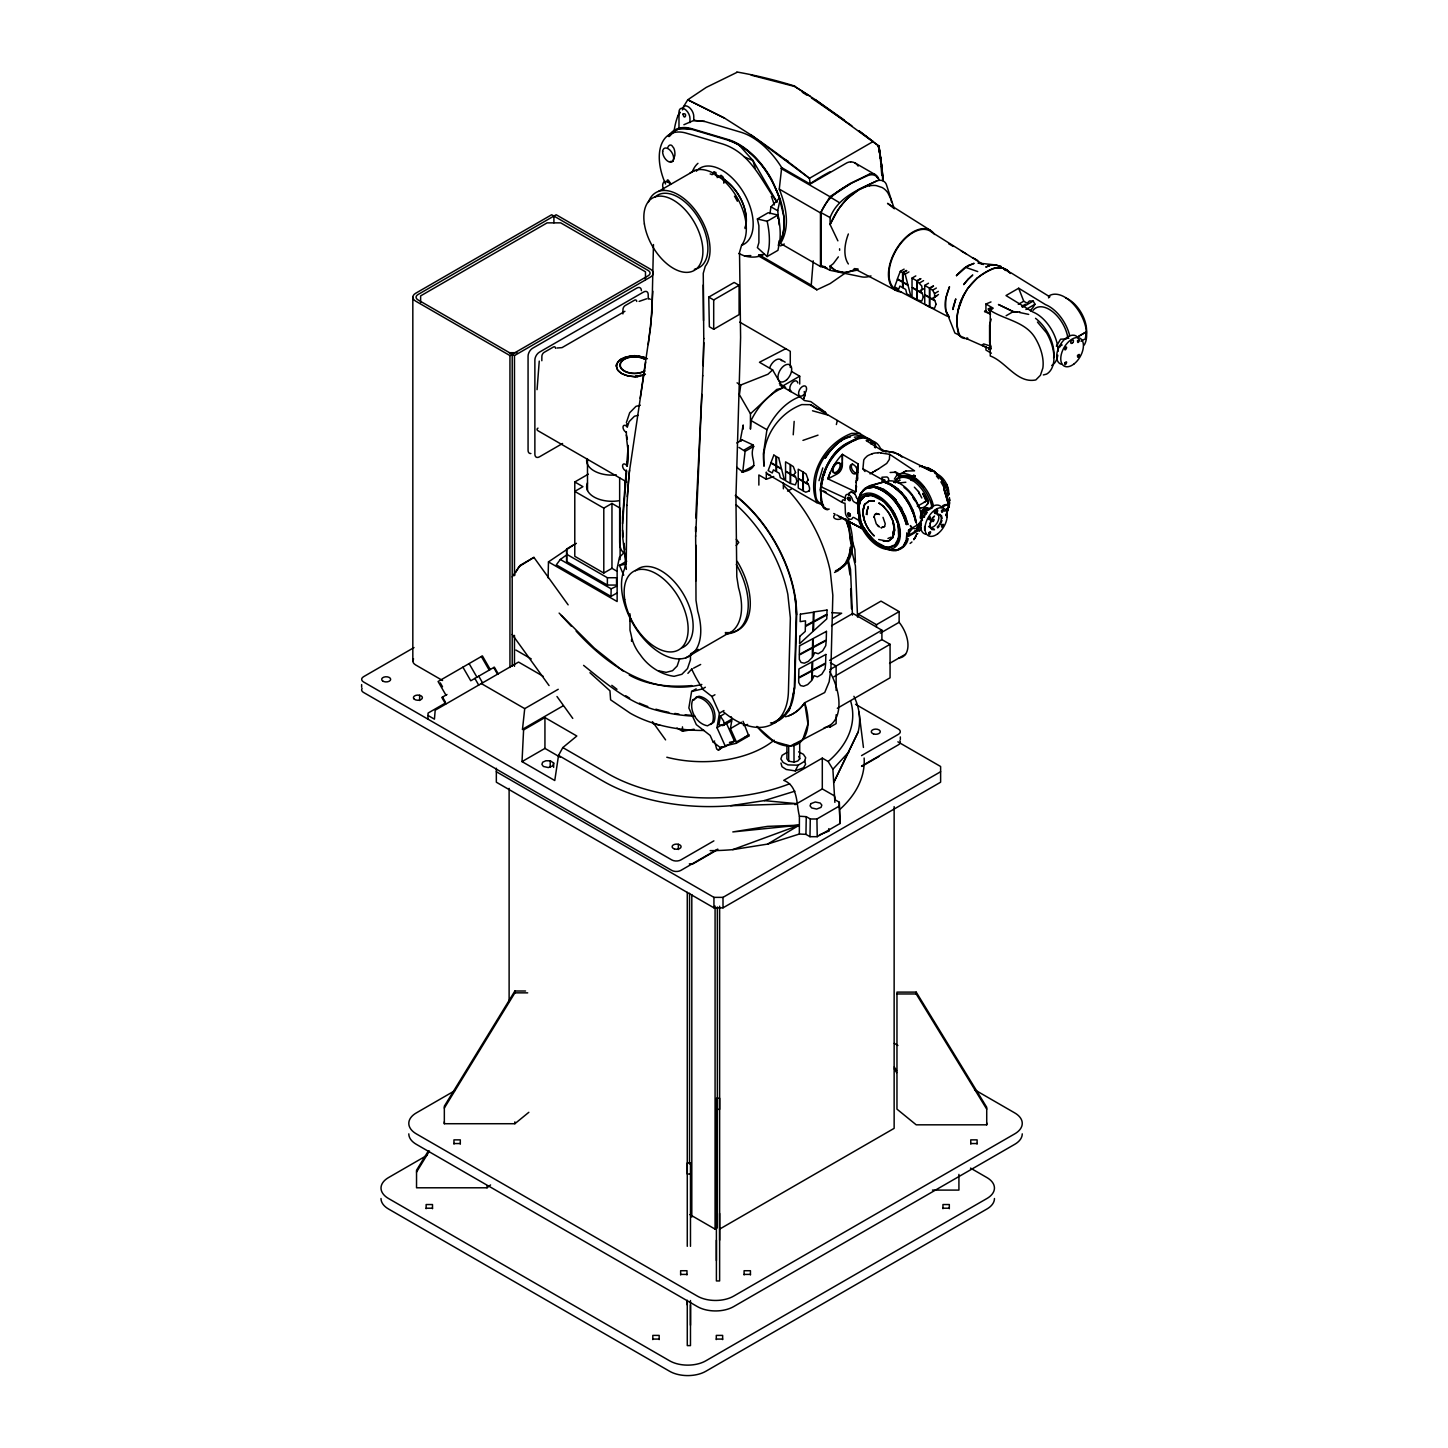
<?xml version="1.0" encoding="UTF-8"?>
<svg xmlns="http://www.w3.org/2000/svg" width="1448" height="1448" viewBox="0 0 1448 1448"><rect width="100%" height="100%" fill="white"/><g stroke="black" fill="none" stroke-linecap="round" stroke-linejoin="round"><path stroke-width="1.5" d="M427.902 719.294L428.065 713.068L445.586 702.95M528.846 1112.299L514.873 1123.72L444.337 1123.72L444.337 1121.874M522.022 761.612L544.937 748.399L544.937 717.593L576.829 736.018L562.801 747.584L558.53 755.404L554.765 780.526L522.022 761.612L523.597 729.919L544.937 717.593M626.369 431.685C626.097 443.341 630.242 454.382 627.111 466.129L626.568 465.351A3.891 2.244 60 0 0 622.604 465.387A3.891 2.244 60 0 0 625.753 470.853L626.568 471.016M687.275 1304.901L687.275 1300.431L687.275 1345.608L690.479 1345.608L690.479 1300.539M690.479 1325.246L690.479 1304.901M690.479 1246.312L690.479 1162.925L687.275 1162.925L687.275 1174.02L690.479 1174.02M716.398 1260.575L716.398 1240.23M716.398 1187.288L716.398 1109.349L719.62 1109.349L719.62 1098.254L716.398 1098.254L716.398 1280.937L719.62 1280.937L719.62 906.213M719.62 1240.23L719.62 1213.424M795.024 804.672L822.301 788.925L822.301 758.119L828.184 761.521L832.89 769.25L834.881 802.391M986.721 1124.825L986.721 1107.286L916.204 992.115L896.964 992.115L896.964 1109.132L916.204 1124.825L986.721 1124.825L986.721 1122.978M990.378 314.126L984.586 311.537L985.925 310.614L985.943 304.008L990.993 301.926M842.338 460.355L842.392 454.31L858.212 463.957L858.049 467.505M842.338 461.749L842.302 465.659A7.041 4.362 -59.2 0 1 837.27 473.912L827.912 478.872L855.696 491.868L856.546 486.311M842.302 465.659L842.392 454.31A35.91 20.833 -59.7 0 0 827.93 478.872A35.874 20.779 -59.8 0 1 830.446 472.084M553.625 767.386L553.679 763.024L550.294 760.797L545.842 760.779L542.674 762.191L541.896 764.399L543.38 766.463L548.285 767.567L552.883 765.847L553.679 763.024M541.824 360.733L541.878 356.244A3.204 1.846 -60 0 1 544.158 352.353L553.299 347.086A3.204 1.846 -60 0 1 555.561 348.353M622.911 313.908L622.984 309.419A3.204 1.846 -60 0 1 625.246 305.528L634.441 300.243A3.204 1.846 -60 0 1 636.704 301.456M864.981 471.523L862.936 468.826L863.732 460.12A17.448 11.982 16.1 0 1 865.325 457.839A15.964 11.077 21.3 0 1 866.7 456.627L866.881 456.301A21.177 12.236 2.7 0 1 867.587 455.812A20.978 12.254 3.4 0 1 872.167 453.858M626.894 505.316L626.26 560.068L624.522 569.064A56.056 32.363 60 0 0 661.139 653.519A56.056 32.363 60 0 0 697.737 611.327L695.999 600.323L695.764 545.082M822.301 788.925L834.537 795.947L835.297 799.911L839.297 802.228L840.039 823.514L817.233 836.691L809.975 836.691L810.283 818.989L806.264 816.672L799.423 816.22C796.183 803.731 798.301 785.974 783.748 780.363L822.301 758.119M695.655 536.194L702.714 375.521M809.975 836.691L805.939 834.356L806.264 816.672M799.423 816.22L799.332 834.03L767.639 844.094L732.76 849.632A154.827 89.396 0 0 1 710.154 850.646M548.104 577.861L548.466 561.896L575.508 543.652M610.984 596.395L611.165 588.829L560.322 559.471L556.322 564.829L610.984 596.395L616.758 593.155M751.059 420.553L750.444 429.151L750.444 413.766L739.421 394.689L740.779 385.005L767.947 374.236L772.617 369.892L782.952 387.793C768.635 393.802 757.756 406.779 751.059 420.553L766.933 429.712L763.349 453.984L764.037 466.238C760.707 440.083 777.196 413.82 801.776 404.589L810.572 404.68L867.153 437.93M793.088 694.823L794.337 687.818L796.201 616.794A103.55 59.784 60 0 0 735.403 495.849M795.242 597.137L796.672 614.748L794.753 688.09L789.232 710.479L775.024 722.878L770.499 722.932M1068.841 338.199L1067.339 337.945M550.113 767.368L550.294 760.797M627.111 466.129L627.093 461.93L626.966 462.871M861.252 522.728C858.175 514.402 856.202 503.397 863.388 496.574L873.108 494.963A29.014 16.742 60 0 1 897.543 521.968L899.19 529.389A29.014 16.742 60 0 1 894.393 545.498L889.977 547.362A29.014 16.742 60 0 1 873.108 540.43L867.786 534.547A29.014 16.742 60 0 1 858.574 512.683C857.795 505.551 860.112 496.972 867.786 494.709L874.447 496.121M913.543 477.894L915.226 475.976L913.543 477.894C910.702 472.844 897.271 480.428 899.262 475.505L898.104 474.781L906.339 470.998L914.539 470.835L889.687 454.328L880.764 452.989M626.894 505.442L628.921 474.89L645.681 362.072M652.831 291.247L650.767 326.144L640.161 398.291M627.219 496.7L629.554 470.075M695.728 517.95L701.773 394.453M857.976 469.279L857.542 477.75A54.988 1.774 -85.8 0 0 857.325 480.302M912.186 477.116L913.869 475.197L912.186 477.116L896.927 475.089M921.362 523.633C920.566 530.022 900.819 541.317 912.874 528.104A9.629 5.557 -60 0 0 917.797 527.868L919.353 525.932L917.036 527.271M948.693 507.434L944.476 511.18M948.259 493.949L947.734 492.248M702.696 375.991L703.837 342.633M703.239 365.656L703.764 338.416M537.063 389.657L539.253 361.113M856.275 482.419L856.021 486.275A66.753 3.493 -85.5 0 0 855.714 491.868M889.687 454.328L889.38 459.378L886.719 463.432L878.447 468.953M856.293 482.112L856.42 480.338M856.257 482.51L856.365 480.863M913.181 497.062A27.114 15.657 60 0 1 917.923 505.895C920.041 511.198 929.525 505.189 928.222 500.574M793.233 434.78L794.174 421.386M856.401 480.464L857.035 473.55M626.296 470.021L622.568 517.099L622.568 535.995L626.351 569.372M626.948 461.84L628.233 445.459M622.568 523.651L626.658 470.998M858.067 505.28L858.067 513.606L858.067 505.28L862.61 496.664M898.955 537.208L898.955 528.882L899.498 535.959L897.851 541.462L899.498 529.208L897.851 521.787L898.955 537.208L894.411 545.842M626.242 432.246L625.391 431.757A3.891 2.244 60 0 1 623.129 426.382A3.891 2.244 60 0 1 626.966 426.671L627.201 423.703L626.513 424.807M844.908 273.31L830.138 283.591L816.853 289.817L811.242 285.147L813.215 260.803M857.542 477.75L857.325 480.121M856.546 478.727L857.379 470.437M917.797 527.886L920.222 525.552M576.358 543.344L566.657 548.937L566.657 554.24L607.382 577.734L616.54 577.734L616.54 585.064L607.382 585.064L566.657 561.553L566.657 556.267M878.664 539.507L888.185 541.335C902.267 531.832 890.104 509.805 878.755 502.945L884.276 506.8M928.367 502.311L928.277 500.755M1060.008 346.887L1061.619 344.298L1061.927 345.402M523.597 729.919L522.493 729.285L524.719 708.633L558.24 689.284M736.724 467.197L742.734 472.102L745.087 451.36L738.969 447.414M742.734 472.102C763.132 466.962 747.892 459.722 753.684 446.4L752.996 444.916L742.209 439.921L740.942 441.061M740.236 440.644L743.186 424.97L743.186 429.097M857.288 471.324L857.469 469.749M849.505 553.679L850.266 547.254M857.524 469.297L857.65 468.265M857.958 465.912L858.212 463.957L857.632 468.482M826.88 267.862L820.473 266.541L780.508 243.463C790.59 226.92 786.065 206.032 779.277 189.091L781.685 167.606L810.192 184.059L846.827 162.864A18.896 11.837 -70.5 0 1 850.628 161.868M1002.378 268.133L994.396 268.061C968.585 277.328 952.169 306.071 958.232 332.859A19.874 11.475 -60 0 0 966.142 338.47L986.323 347.393M648.251 344.552L651.908 313.13L653.464 244.549M769.92 213.707L770.97 206.829L779.386 198.141L783.965 216.91A64.346 37.141 60 0 1 784.074 226.648L783.965 227.897A64.346 37.141 60 0 1 782.318 236.513L779.042 245.237M920.204 517.968C920.385 513.587 924.132 506.456 929.453 508.954L927.933 508.411M862.773 511.995L864.637 504.447L869.126 500.99L874.212 500.99L869.126 500.99L864.637 504.447C860.112 515.633 866.103 528.23 874.321 535.977C867.479 529.823 863.569 521.117 862.773 511.995L864.438 520.393M696.162 688.832L691.619 691.456L688.85 707.963L696.343 724.652L710.135 735.421L713.068 741.937L720.362 747.639L725.412 746.48L734.498 741.231L726.063 722.462M725.412 746.48L716.977 727.692L719.421 713.176L711.927 696.488L702.316 688.995L691.619 691.456M724.091 714.009L720.344 716.163L718.896 724.851L722.824 725.593L731.729 720.814L730.426 728.615L736.417 741.973L736.199 743.313L726.769 745.485M724.235 725.14L723.602 721.032L720.344 716.163M736.199 743.313L748.833 736.018L743.059 721.321M866.212 514.438L868.275 506.529L866.61 512.103L867.189 514.601M778.282 245.708L779.241 240.567M682.424 109.921L684.09 106.247A8.018 4.634 60 0 1 690.28 108.401A8.018 4.634 60 0 1 693.773 116.473L693.773 120.456L683.89 124.727M858.465 509.388L860.003 501.316L864.402 496.266L870.99 494.981L882.791 500.936M860.528 498.89L858.212 509.135L860.003 519.253L858.574 512.683M645.446 374.326L634.532 376.643L627.563 375.847L621.663 373.566L617.717 370.163C614.911 365.964 617.427 360.787 621.663 358.706L617.717 362.109L616.341 366.145L617.717 370.163C622.694 376.009 630.64 376.281 637.699 377.059M804.219 391.521L804.943 395.051L803.785 398.96M908.928 530.601L909.76 529.262M780.255 198.919L777.721 210.738L779.241 225.092M914.557 479.234L911.136 480.157L912.439 478.998M912.041 480.682L914.557 478.836A27.132 15.657 60 0 1 923.679 487.071M777.648 218.177L777.956 216.729M877.434 525.515L879.461 526.909L876.257 523.85L874.139 516.755M723.819 183.208L723.511 178.52A1.901 1.086 60 0 0 722.353 176.312L721.014 175.389L720.724 176.728A3.53 2.027 60 0 1 718.48 177.072A3.53 2.027 60 0 1 716.235 174.14L714.606 171.841A1.901 1.086 60 0 0 713.448 172.71M767.132 256.567L768.87 248.423A74.97 43.277 60 0 0 767.132 221.273L777.956 215.046A74.97 43.277 60 0 1 779.911 240.205L777.956 250.323L767.132 256.567L757.394 247.626L758.897 242.612L758.897 225.725L757.394 218.974L768.2 212.729L777.956 215.046M858.682 520.284L854.175 517.66A2.57 1.484 60 0 0 852.456 518.076A5.122 2.968 60 0 1 848.528 518.547A5.122 2.968 60 0 1 845.415 512.827L844.999 503.216C841.161 503.94 841.179 497.587 845.053 500.628L845.433 496.501A5.122 2.968 60 0 1 848.619 494.601A5.122 2.968 60 0 1 852.456 499.578A2.57 1.484 60 0 0 854.175 501.967L857.198 503.705A30.824 17.792 60 0 1 889.344 505.66A30.824 17.792 60 0 1 893.199 548.321A30.824 17.792 60 0 1 858.682 520.284L859.116 518.33M819.007 480.664L822.79 467.903M897.851 541.462L895.769 543.941M836.365 424.554L837.288 420.572M864.637 504.447L863.189 509.533M862.972 490.637L858.302 499.578L860.456 493.678L865.379 488.537L873.814 487.125C890.991 491.741 902.05 508.194 906.412 524.665C901.633 508.339 891.154 491.831 873.814 487.125L865.379 488.537L860.456 493.678L857.198 503.705M874.013 517.352L874.683 514.674L876.547 513.805L874.683 514.674M884.601 526.511L881.217 527.742L884.601 526.511L885.253 523.85L883.009 517.352M883.189 541.1L888.185 541.335L892.674 537.878L894.538 530.33L893.072 521.823M928.005 500.61L928.005 500.61A27.548 17.847 67.3 0 0 928.005 500.031A27.114 15.657 60 0 0 912.149 480.211M514.746 574.603L514.474 575.652L514.474 355.575L650.478 277.057A9.611 5.557 0 0 0 650.478 269.201L556.177 214.757L417.911 294.596A6.407 3.71 0 0 0 417.911 299.827L514.474 355.575M860.528 500.248L858.212 509.135L860.528 519.923L858.881 505.768M991.21 319.067L989.581 325.167L989.581 342.742L990.903 346.163L983.572 343.918L982.015 345.312L987.355 347.755M1056.37 346.253L1060.57 339.212L1066.524 338.868M822.916 479.433L820.437 487.777L820.962 498.8A19.874 11.475 -60 0 0 821.975 503.488M824.165 475.252C827.098 459.523 839.55 443.016 855.84 440.174M930.177 523.615L931.752 519.542M941.996 520.447L940.404 524.538M957.816 311.139L963.952 294.342M960.857 301.148C956.585 312.098 955.047 325.203 960.115 336.099L964.133 337.692M848.401 494.782L848.637 494.039A5.303 3.91 56.3 0 1 849.469 492.881A5.267 3.855 60.1 0 1 853.922 493.135M858.574 505.931L860.003 501.316M915.082 530.692L914.484 531.688M892.674 537.878L894.321 532.683M745.014 228.549C749.829 209.308 738.227 188.457 722.1 178.104A34.3 19.801 60 0 1 745.376 227.445M788.798 715.764A76.183 47.404 73 0 0 804.726 702.823A48.291 27.874 60 0 1 797.124 744.272A48.291 27.874 60 0 1 756.942 726.407L773.884 741.394L790.373 746.01L802.753 739.656L807.966 723.946L804.672 702.751L824.708 692.524L829.161 681.773L830.917 668.65L832.835 595.309L830.265 571.236A105.867 61.124 60 0 0 783.549 485.388M626.369 422.617L629.681 412.752L635.98 406.363L640.324 405.223M627.292 427.124L629.138 421.603L634.441 416.246L638.079 415.305M629.989 621.101L630.821 618.604M679.583 658.804L677.157 666.026L672.542 670.696L666.189 672.361L658.713 670.84M693.918 700.126L696.307 697.013L699.113 696.271C709.954 698.135 717.81 711.764 713.991 722.063L710.57 724.489M803.731 398.58L804.943 395.051M920.856 514.927L924.548 509.298A7.692 5.539 -76.9 0 1 926.249 508.519L927.39 508.375M900.312 271.319L897.434 278.812L902.575 281.781L902.557 272.604L900.312 271.319L904.095 269.129M512.212 576.956L520.303 565.245L533.914 557.389L568.141 604.848M858.085 732.163L833.686 782.608L858.085 732.163A150.176 86.699 0 0 0 853.922 696.307M838.374 256.857L833.396 263.536A74.065 44.942 57.3 0 1 831.948 264.731L830.102 266.07L830.102 270.324L861.651 276.858A34.806 20.091 -60 0 0 870.972 275.898M766.933 429.712C773.793 415.739 784.852 402.327 799.712 396.698L804.382 400.535L810.826 401.621L825.921 412.734L818.41 408.39M844.872 564.249A55.657 32.146 60 0 1 837.668 570.005L844.854 564.249L848.981 555.779M916.294 536.031L913.905 539.579L916.693 533.986M780.961 763.006L781.992 766.698L786.192 769.467L795.242 770.897L798.138 765.214L804.491 761.395L805.703 757.756L803.405 754.299L798.626 751.856M515.705 572.304L518.999 566.639L533.914 557.389M908.168 538.602C906.683 547.054 897.724 552.991 889.416 549.426M961.038 300.514L967.608 288.568L977.346 277.907M913.905 539.579L914.665 538.24M930.376 508.99L932.693 507.397M820.473 266.541L820.473 212.892L829.957 196.711L849.94 183.606L869.434 174.122M896.493 543.615L897.923 541.172M830.102 270.324L821.034 265.889L821.034 212.639C828.69 192.403 849.849 183.824 868.13 175.443A18.933 10.932 -60 0 1 876.818 176.909M837.885 240.839L830.102 224.567L830.102 217.562C837.704 197.652 858.664 189.272 876.674 180.964A18.335 10.588 -60 0 1 886.212 184.077L894.267 208.802M941.11 507.542C943.951 503.415 946.811 504.881 949.345 504.646M525.552 991.011L514.873 991.011L444.337 1106.181L444.337 1123.72M444.337 1108.028L514.873 992.857L514.873 991.011M428.282 1151.051L416.535 1170.237L416.535 1187.794L487.053 1187.794L490.564 1184.935M416.535 1172.084L429.459 1150.979M674.189 130.392A110.79 63.965 60 0 1 677.899 115.84L680.089 112.274M682.279 108.709L687.764 99.785L706.244 87.405L736.887 72.4M677.899 115.84L679.872 112.618M924.584 515.144L924.457 517.153M887.443 481.913L888.547 480.139A1.919 1.104 60 0 0 886.773 476.971L881.977 477.206L881.868 479.415L884.837 479.94M1058.072 351.412A30.824 17.81 60 0 0 1032.858 311.99L1005.998 295.555L1018.686 288.224L1023.736 301.22L1027.175 303.193L1029.456 300.931L1033.202 301.075L1034.976 304.261L1032.714 307.863A28.851 16.652 60 0 0 1030.451 310.904M785.739 713.538L790.246 706.371M988.278 309.003L990.233 308.84L990.233 311.447L988.278 309.003L990.541 307.7L991.192 309.383L988.93 310.687M918.991 527.144L921.381 523.796M825.378 458.129C832.202 447.161 841.74 437.26 854.899 434.726L862.918 436.282M947.101 505.171L948.639 504.013A191.1 110.338 0 0 0 949.707 500.447L949.435 497.605M917.055 524.375L917.326 525.787L921.833 519.76A30.462 17.575 60 0 0 888.746 481.007M916.856 528.991L919.444 525.715M841.958 204.657L841.107 205.725A47.983 27.711 -60 0 0 837.704 210.412L830.102 224.567A47.603 27.494 -60.1 0 1 858.483 190.032M894.14 482.474L895.317 481.116A27.114 15.657 60 0 1 911.226 479.686M894.393 479.089L896.71 475.433A1.919 1.104 60 0 0 894.936 472.247L890.14 472.482M927.878 500.845C925.779 502.347 926.141 500.736 922.72 493.388L927.462 501.08M736.199 545.534L738.77 542.457A85.541 49.395 60 0 0 736.308 539.271M668.994 136.619L675.601 130.356A50.843 29.358 60 0 1 680.144 128.691L691.963 129.415L728.38 140.257C753.811 149.234 770.843 173.488 779.386 198.141A63.151 36.453 60 0 0 728.38 140.257M864.402 496.266L861.252 499.578M894.973 481.532L894.086 482.528M859.786 500.918L862.393 497.913M861.705 492.157L869.578 485.804M965.545 267.319L956.513 275.572L965.545 267.319L977.744 271.572M799.694 741.666L799.73 758.806L797.812 760.996L794.011 762.119L788.689 761.196L786.916 758.806L786.916 745.449M687.909 673.356L692.035 668.705M860.637 493.786C869.198 478.093 888.547 490.51 896.33 500.411L883.859 489.37L874.501 486.383M924.856 514.764L925.978 514.239M832.89 769.25L849.216 751.548M933.019 517.678L934.503 516.121M937.67 527.941L939.137 526.384M624.667 552.068L619.436 557.317L617.138 568.485L617.138 601.535L548.466 561.896M956.513 275.572L964.35 268.043M1048.515 297.89L1049.691 296.768L1010.378 272.441M750.444 413.766L776.725 389.458L782.336 388.173M917.091 281.002L917.091 290.179L922.032 293.039L920.349 290.795L922.032 289.274L921.797 286.089L917.091 281.002L920.856 278.812M946.268 509.461L947.589 508.067M933.562 286.143L929.779 288.333L929.779 297.51L934.72 300.37L933.037 298.125L938.485 294.505M948.929 507.252L949.381 504.664M917.308 506.275L925.725 501.479L924.059 502.275M941.942 507.47L946.666 504.664L947.589 505.442M910.104 543.452L911.932 542.005M990.251 310.415C1005.328 320.08 1026.288 321.691 1035.827 339.067A35.386 20.435 60 0 1 1042.85 368.063L1040.424 375.267L1035.827 379.937C1017.111 383.756 1006.143 361.765 990.251 355.955L990.251 310.415L993.201 308.189L985.943 304.008M560.322 559.471L567.363 554.385M984.586 311.537L985.925 310.614M864.728 488.646L865.976 487.813M948.096 507.198L948.639 506.637A191.1 110.338 0 0 0 948.929 505.75M849.94 184.131L830.193 197.073L839.026 202.412M870.031 473.894L876.674 469.966M870.936 473.333L873.379 471.867M786.843 752.489L782.083 755.367L780.87 759.005L783.151 762.481L787.947 764.888L798.138 765.214M894.194 472.482L895.679 471.976L899.353 474.057M767.639 844.094L799.224 825.179L767.567 826.374L732.815 831.93L799.224 825.179L732.76 849.632M934.684 296.713L934.539 293.564L938.304 291.356M658.587 191.353L694.859 170.412M509.949 355.575L648.215 275.735A6.407 3.71 0 0 0 648.215 270.505L551.652 214.757L415.648 293.274A9.611 5.557 0 0 0 415.648 301.13L509.949 355.575L509.949 667.419M624.921 311.302L562.023 347.629L556.991 348.009M646.641 298.777L639.129 301.401M708.76 297.112L734.154 282.451L739.095 285.292L739.095 314.614L713.701 329.275L709.357 326.759L708.76 297.112L713.701 299.953L739.095 285.292M562.584 443.486L539.416 456.862A6.407 3.71 -60 0 1 534.873 454.238L534.873 360.027A6.407 3.71 -60 0 1 539.416 352.172L643.672 291.971A6.407 3.71 -60 0 1 648.215 294.596L648.215 299.066M902.557 272.604L906.339 270.432M902.991 272.858L905.163 274.106L907.896 284.858L902.991 282.016L902.991 272.858L906.774 270.686M905.163 274.106L908.946 271.934M912.023 278.088L916.747 280.803L916.747 289.98L912.023 287.247L912.023 278.088L915.806 275.898M916.747 280.803L920.512 278.631M616.848 571.164L611.961 568.34L603.798 573.046L574.784 556.304L574.784 481.967L588.322 474.148M919.788 282.812L923.571 280.622M924.729 285.419L929.435 288.134L929.435 297.311L924.729 294.596L924.729 285.419L928.494 283.229M920.349 290.795L923.969 288.695M929.435 288.134L933.218 285.944M929.779 288.333L932.566 290.215L936.349 288.043M933.037 298.125L936.82 295.935M779.35 383.593L783.133 385.765L799.712 376.19L799.712 384.064M574.784 481.967L582.947 486.673L574.784 491.397L603.798 508.139L611.961 503.433L620.106 508.139L620.106 559.616M736.833 442.979L742.209 439.921M744.29 449.948L752.996 444.916M745.087 451.36L753.684 446.4M414.019 647.564L363.52 676.723A6.407 3.71 0 0 0 363.52 681.954L671.781 859.931A6.407 3.71 0 0 0 680.85 859.931L713.882 840.872M1018.288 304.352L1023.736 301.22M1006.125 315.736L1013.202 311.646L1019.935 311.954M1021.727 306.343L1025.365 304.243M1022.324 307.356L1033.202 301.075M741.774 472.229L754.064 465.568M1025.908 309.492L1034.976 304.261M988.93 349.439L990.885 349.258L990.233 347.574L988.278 347.737L988.93 349.439L991.192 348.117L990.541 346.434M623.708 575.182L619.472 565.372L626.712 561.191M446.998 694.497L441.839 697.465L445.694 704.144M1085.729 332.207L1078.851 336.171L1085.729 332.207L1086.145 338.289L1086.145 332.533M873.651 442.436A35.91 20.724 -60 0 0 852.039 440.988L846.483 444.192A35.91 20.724 -60 0 0 821.125 486.854L820.346 489.768L842.157 502.528M1081.041 341.239L1086.145 338.289M842.7 517.841L841.342 518.637A4.489 2.588 0 0 1 834.989 518.637A4.489 2.588 0 0 1 834.989 514.963M911.136 480.157L912.385 479.433M522.493 729.285L563.2 705.791M690.967 653.555L698.207 649.374M685.845 657.808L726.643 634.242A56.056 32.363 60 0 0 738.534 587.779L736.797 576.775L735.928 497.533L740.598 337.583L739.53 252.35L741.557 245.291A44.834 25.883 60 0 0 732.887 191.064A44.834 25.883 60 0 0 689.845 173.308M917.326 525.787L919.172 525.045M702.316 688.995L705.339 687.239M832.636 618.459L841.668 613.246L831.677 612.649M831.568 625.735L852.908 613.427L881.904 630.188L881.904 639.6L890.067 644.306L890.067 677.809L837.324 708.271M711.927 696.488L714.95 694.75M858.338 616.577L858.338 614.205L880.999 601.119L899.136 611.599L899.136 622.296A25.322 14.625 60 0 1 899.009 657.971M719.421 713.176L723.964 710.552M858.338 614.205L876.474 624.685L899.136 611.599M829.577 660.397L881.904 630.188M880.257 633.192L899.136 622.296M716.977 727.692L722.425 724.543M724.543 723.312L732.036 718.986L731.095 716.706M829.776 669.7L881.904 639.6M730.426 728.615L741.466 722.226M713.068 741.937L714.642 741.014M833.867 676.777L890.067 644.306M720.362 747.639L721.955 746.716L719.276 749.811L716.706 749.141L715.041 743.041M717.973 750.118L726.353 745.268M736.417 741.973L749.05 734.679M889.561 663.419L905.561 654.225M824.165 727.747A48.273 27.874 60 0 0 828.166 726.353L829.776 727.276L836.13 723.62L836.13 714.769M861.542 755.621L898.448 734.299A6.407 3.71 0 0 0 898.448 729.068L855.533 704.289M717.774 849.089L680.85 870.411A6.407 3.71 0 0 1 671.781 870.411L363.52 692.434A6.407 3.71 0 0 1 362.127 688.397M861.542 766.082L898.448 744.779A6.407 3.71 0 0 0 899.841 740.743M717.593 849.65L692.94 863.877L689.32 863.877M861.741 766.426L878.809 756.58M810.283 818.989L816.925 818.989L839.297 806.065L839.297 802.228M496.338 771.73L713.936 897.362L723.005 897.362L940.621 771.73M496.338 768.236L496.338 782.21L713.936 907.842L723.005 907.842L940.621 782.21L940.621 766.499L897.869 741.829M454.654 1090.778L416.318 1112.915A25.648 14.806 0 0 0 416.318 1133.856L697.393 1296.123A25.648 14.806 0 0 0 733.665 1296.123L1014.74 1133.856A25.648 14.806 0 0 0 1014.74 1112.915L974.576 1089.729M426.852 1155.45L388.517 1177.586A25.648 14.806 0 0 0 388.517 1198.51L669.591 1360.794A25.648 14.806 0 0 0 705.864 1360.794L986.939 1198.51A25.648 14.806 0 0 0 986.939 1177.586L970.504 1168.102M689.9 1214.582L715.077 1229.117L717.339 1227.813L717.339 906.991M719.62 1229.117L894.14 1128.354L894.14 806.626M717.158 177.597L721.014 175.389M715.946 172.457L712.09 174.683L710.751 174.068A1.901 1.086 60 0 0 710.154 173.995M874.882 470.998L878.61 468.862M829.776 671.582A48.273 27.874 60 0 1 829.776 725.412L802.753 739.656M916.747 534.221L917.815 533.624M772.544 722.914L779.187 719.24M811.894 670.424L798.699 677.501L798.916 668.94L812.129 661.845L811.64 680.56L807.658 684.56L803.586 686.243L800.491 685.574L798.717 682.479L798.681 678.135L811.894 671.039M693.592 668.161L700.669 664.469M785.739 348.697L759.44 362.272L772.617 369.892M787.531 491.089L791.296 489.134M858.555 189.634L876.674 180.964M611.165 588.829L617.174 585.951M834.537 572.449L838.066 570.765L847.442 561.788L851.315 546.584L849.125 527.488L845.958 519.452M890.411 546.729L893.525 545.299M641.5 375.847L645.102 374.199M835.442 570.802L839.478 568.955A55.657 32.146 60 0 0 848.401 519.868M881.723 479.867L883.027 479.27M869.958 485.641L879.244 483.053M622.188 358.362L630.55 355.774L643.654 357.131M863.678 496.393L870.954 494.474L879.189 497.171L870.954 494.474L874.9 495.56L865.162 495.18M887.95 538.475L891.009 537.19M921.471 466.075L894.882 452.808M819.387 834.863L829.233 830.953L828.799 828.618M795.242 770.897L803.495 767.748L805.595 764.236L804.563 760.544M758.861 485.098L758.861 474.962L766.3 479.27L773.721 476.501M865.035 187.009L858.555 190.014L848.003 198.086A47.983 27.711 -60 0 0 841.994 204.602M820.491 489.804L821.758 502.347A16.037 9.249 -60 0 0 827.858 509.75M966.594 338.651L967.789 338.217L966.142 338.47M802.952 440.391L818.011 435.142M904.041 471.795L906.339 470.998M898.231 483.071L905.833 482.256M624.341 357.511L634.532 355.629L644.342 357.204M872.076 453.767L872.655 453.586A16.181 12.308 18.3 0 1 875.388 452.989L878.031 452.862M730.335 721.267L731.729 720.814M558.53 755.404L603.219 781.196A150.176 86.699 0 0 0 730.661 805.721L764.236 800.617L794.898 791.187M850.085 271.409L854.411 269.871A47.603 27.494 -60.1 0 1 830.102 266.052L835.478 270.523L842.989 272.333M1010.251 273.455C1006.523 267.898 999.247 266.685 993.219 268.731A76.183 44.092 -60.1 0 0 977.346 277.98M1043.356 374.942L1046.56 374.109A35.693 20.616 60 0 0 1046.56 332.877L1037.456 322.071M888.891 547.996L882.122 546.946L891.859 547.326M745.249 736.851L748.833 736.018M729.448 742.39L734.498 741.231M854.374 437.206L863.533 436.301M619.472 565.372L625.789 564.159M879.859 482.944L883.425 482.094L867.913 486.655A36.019 25.394 75.2 0 0 865.669 488.085A36.689 26.462 67.8 0 0 862.936 490.582M846.139 272.188L858.012 270.034M676.976 728.036L682.551 731.258L694.099 729.213M869.615 185.797L870.465 185.652A50.083 28.924 -60 0 1 873.18 185.435A48.979 28.29 -60 0 1 876.275 185.597L882.158 187.534A47.567 27.458 -60 0 1 887.877 192.856L890.629 198.539M833.722 513.533L834.953 513.986M576.105 631.093C607.979 666.225 652.089 696.506 701.827 684.47M937.67 514.293L940.404 514.547M934.503 529.769L931.752 529.534M866.827 495.632L870.465 495.306M738.715 253.491L744.453 255.934L750.824 255.572M691.818 685.592C670.569 687.311 648.143 685.773 629.246 675.039M937.218 514.565L939.915 515.017M934.032 528.972L931.354 528.538M989.31 265.129L996.007 264.984L1001.256 266.631L995.247 264.93M730.661 805.721L797.16 803.694L764.236 800.617M882.031 481.279L886.411 481.931L862.936 468.826M509.298 352.697L517.063 352.697M659.926 725.303L653.048 723.566M514.873 992.857L527.687 992.857M896.964 993.962L916.204 993.962L986.721 1109.132M453.948 1143.54L460.301 1143.54M970.757 1143.54L977.11 1143.54M932.476 1190.093L958.92 1190.093L958.92 1174.382M426.146 1208.211L432.5 1208.211M942.956 1208.211L949.309 1208.211M680.632 1274.403L686.967 1274.403M744.091 1274.403L750.444 1274.403M652.813 1339.074L659.166 1339.074M716.289 1339.074L722.643 1339.074M860.438 433.477L851.641 433.368C825.251 443.142 805.721 475.378 816.835 502.655L823.586 505.298M884.583 481.659L888.149 481.768M799.332 834.03L805.939 834.356M869.868 494.619L873.416 494.8M924.023 467.288L934.231 471.433L941.001 478.365L934.231 471.433L926.883 467.523M858.067 268.966L854.157 268.604L895.624 290.306M996.007 264.984L978.015 263.047L982.034 263.97M887.081 549.389L896.439 550.421L903.045 546.674L906.466 540.213L906.828 533.154L906.466 540.213L903.045 546.674L896.439 550.421L891.896 550.566L883.751 547.887M842.03 517.624L840.437 517.262M960.476 335.773L954.902 333.04L945.689 309.8L945.671 298.686L949.508 286.74C945.978 295.808 942.232 307.501 948.621 316.279M899.262 475.505L903.896 476.102A27.765 16.037 60 0 1 931.987 507.723M1013.202 311.646L998.432 304.496L1013.22 311.628L1017.383 312.171M886.067 452.048L880.493 448.518A35.892 20.616 -60.3 0 0 866.176 440.572L882.049 450.618L890.429 451.848M882.049 450.618L892.366 452.174A32.852 25.865 -7.8 0 1 893.163 452.391L893.452 452.428M883.153 481.243L886.411 481.931M638.948 356.063L647.419 358.706M890.755 451.885L897.615 453.803L902.068 456.916M704.543 121.415L693.773 120.456L704.543 121.415L740.942 132.257A63.893 36.888 60 0 1 781.685 167.606M1028.695 314.397L1019.446 312.46M821.034 265.889L825.269 266.776M751.331 75.187L794.807 86.518L815.405 99.731L879.008 146.176L880.71 162.067M780.255 241.726L779.06 243.463L780.074 241.671A63.929 36.906 60 0 0 780.074 198.756L771.675 179.48A63.893 36.888 60 0 0 728.254 139.587L691.854 128.745A51.078 29.485 60 0 0 668.397 136.311M757.394 218.974L767.132 221.273M812.509 410.779L827.586 414.961M716.543 175.642L720.615 177.416M898.375 489.352L890.086 483.723L884.674 481.876C902.412 487.125 913.851 506.166 916.24 522.656M870.954 494.474C881.235 497.261 889.778 504.936 894.683 514.293L882.122 499.723L886.737 503.596L894.683 514.293M766.3 479.27L766.3 472.12L766.969 473.858L770.336 475.179M744.453 157.018L752.96 160.493L777.033 202.213C761.34 180.765 750.933 152.999 722.643 143.986L686.243 133.144A49.902 28.815 60 0 0 665.555 184.005M883.045 546.131C870.881 541.57 862.194 530.583 859.008 518.185M845.976 498.402L821.125 486.854M891.19 485.134L883.733 481.985C901.308 487.632 912.403 505.081 915.842 522.529C912.855 507.56 904.276 493.225 891.19 485.134L897.977 490.148M931.263 471.125L920.548 465.894L931.263 471.125L926.991 468.844M724.543 118.121L687.764 99.785L724.543 118.121L751.476 135.225A960.259 554.403 60 0 1 809.45 178.321L810.192 184.059M648.794 298.451L650.279 299.302M863.623 529.335L839.46 516.773L863.026 529.045M863.804 529.443L836.709 514.945M946.974 316.117L894.212 288.387A33.919 19.584 -60 0 1 898.013 247.282A33.919 19.584 -60 0 1 931.716 232.205L983.301 264.586M821.034 212.639L830.102 217.562M784.671 159.334L788.291 161.343M1049.691 296.768L1048.461 296.08L1049.42 295.627A30.824 17.81 60 0 1 1077.656 309.365A30.824 17.81 60 0 1 1084.262 344.968M885.217 547.706L887.896 549.245M854.899 162.882L875.37 174.701M948.603 243.717L953.309 246.432M961.291 251.029L966.015 253.762M972.875 257.726L975.047 258.975M975.481 259.228L977.726 260.513M780.87 168.366L829.957 196.711M779.277 189.091L820.473 212.892M770.97 206.829L777.721 210.738M991.391 353.203L985.943 350.072L985.943 347.049M739.729 322.126L790.282 351.303L790.282 367.502M780.635 359.538L785.16 362.145M791.839 371.647L799.712 376.19M779.947 385.295L799.712 396.698M737.068 382.851L740.779 385.005M912.874 528.104L912.331 527.778A9.412 5.665 -77.4 0 1 910.321 525.877M823.767 490.944L826.374 492.465M766.969 473.858L816.835 502.655M626.731 481.967L537.986 430.744A3.204 1.846 0 0 1 537.986 428.119M830.374 662.713L836.13 666.044L836.13 690.406M515.886 650.043L531.235 658.912M543.091 676.234L518.547 662.062L435.196 710.208L434.436 719.167L428.065 715.493M481.315 683.565L524.719 708.633M562.801 747.584L608.069 773.721A143.334 82.753 0 0 0 789.631 783.766M442.581 680.506L415.648 664.94A9.611 5.557 0 0 1 413.567 658.894M544.937 748.399L560.231 757.232M894.285 1043.356L897.923 1045.474M985.491 311.067L990.595 314.017M759.277 254.939L811.242 285.147M758.39 255.844L816.853 289.817M794.807 86.518L810.246 96.274M890.086 483.723L906.104 497.877M625.789 695.782L629.627 698.189M930.286 230.268L887.552 203.353L893.362 207.987M811.441 97.975L851.876 125.831M802.283 92.22L807.043 95.26M921.29 519.416L922.466 520.393M783.133 385.765L785.667 387.394M1003.79 268.658L1008.785 271.989L1006.523 269.69M810.572 404.68L817.287 409.132M1018.686 288.224L1045.546 304.659A30.824 17.81 60 0 1 1069.692 335.683M815.405 99.731L844.274 120.021M670.116 161.524L672.922 161.271L674.859 155.388A9.358 5.249 -89.6 0 0 673.809 148.167L671.818 145.506A7.439 3.765 84.3 0 0 667.836 147.388M751.476 135.225L809.45 178.321L873.072 141.578L879.008 146.176L880.619 158.828A376.444 302.342 17.6 0 1 882.9 178.629M874.845 541.317L886.737 547.634C875.515 546.403 868.872 536.394 863.678 527.416L865.162 531.905M623.129 671.058L594.458 648.251L559.127 613.101M876.999 543.253L880.402 545.842M611.798 685.32L616.975 689.284M870.465 537.642L866.827 533.117L878.628 544.339M788.237 389.512L790.807 391.648M583.598 665.374C606.024 683.365 628.667 703.113 657.139 710.371A104.021 60.056 0 0 0 694.986 716.217M882.212 499.741L890.285 507.325M853.922 493.116L855.044 494.202M589.951 672.741L609.952 690.805L610.604 699.818L630.079 713.104A102.573 59.223 0 0 0 704.054 730.444M870.99 538.276L874.447 541.425M1004.387 269.219L1002.794 267.681L1005.365 270.505M901.796 456.609L901.597 456.41A14.516 11.475 -7.6 0 0 898.339 454.201M571.254 626.151L561.299 615.509M914.358 487.18L918.466 491.542L921.797 497.985M868.094 534.384L872.076 538.783M738.878 144.872L752.96 160.493L755.15 168.294M868.13 536.013L874.9 542.783L863.678 527.416M883.189 506.239L888.185 511.995L892.674 520.628L894.538 530.33M936.422 476.012L938.775 478.854M862.61 527.47L864.257 529.479L859.786 519.162L860.528 522.855M949.273 317.04L946.25 311.863M901.09 491.922L913.435 511.144M949.092 499.216L949.562 499.813A1.919 1.104 0 0 1 949.707 500.447M949.092 501.841L949.562 502.438A1.919 1.104 0 0 1 949.707 503.071A191.1 110.338 0 0 1 949.2 504.845M858.139 166.104L856.999 164.583A19.838 12.38 -67.6 0 0 850.61 161.941M652.433 721.647L665.591 739.892M512.212 634.477L549.064 685.556M556.973 696.506L572.774 718.407M876.836 176.891L878.031 178.647M912.674 497.316L914.991 500.791M890.411 509.244L897.543 521.968L893.525 514.293M894.267 1066.959L896.62 1070.796M894.267 1068.823L896.62 1072.66M932.566 290.215L934.539 293.564M891.859 510.583L897.923 522.945L899.498 535.959M498.202 673.827L494.347 667.148L470.763 680.777L462.908 667.166M493.696 667.546L497.533 674.207M490.257 669.519L482.401 655.908L438.074 681.519L445.93 695.112M481.351 656.523L489.207 670.134M478.727 676.18L482.582 682.841M469.116 663.6L476.953 677.193M474.854 678.406L478.709 685.067M440.264 682.841L442.509 686.732M442.509 697.085L445.387 702.081M670.768 183.697L668.542 180.457A9.068 1.81 68.5 0 0 667.691 179.932L667.51 179.968A9.032 1.792 67.2 0 0 667.202 180.566L667.256 182.086M918.267 506.547L918.865 507.397A2.552 1.955 -87.4 0 0 920.91 507.759M940.892 481.858L944.368 488.048M945.888 486.311L941.128 478.419L948.802 494.401L947.517 490.184M943.716 488.266L946.739 494.039L948.44 504.32L943.716 488.266L948.44 504.32M850.863 536.43L854.881 549.57L855.406 562.168M941.381 515.434L942.195 518.493M930.774 528.629L929.96 525.57M909.543 505.062L913.453 513.823M897.923 522.945L893.434 512.628L894.411 515.017M798.717 756.417L799.73 758.806M918.466 491.542L919.245 493.804M845.904 519.904L848.999 529.172L850.772 542.964M896.493 519.651L898.013 524.321M848.148 519.904L849.27 523.796A42.046 24.29 60 0 1 849.886 527.543M912.928 510.438L916.439 522.873M946.684 484.284L947.933 489.442M851.388 549.263L855.406 565.86L857.56 617.12M848.456 560.901L850.501 569.336L852.438 615.11M847.804 560.774L850.067 575.037M626.369 434.997L627.382 439.215M883.117 180.891A376.209 302.252 17.4 0 0 878.339 145.615L880.384 157.307M878.284 145.615L880.619 158.828M891.624 202.467L891.588 202.249A47.947 27.711 -59.9 0 0 890.647 198.521M858.99 712.108L863.442 747.439M622.568 530.167L623.31 536.755M624.052 543.326L624.812 549.914M625.301 554.312L626.314 563.091M880.764 157.488L882.339 175.57M881.072 166.466L881.796 175.298M616.233 364.661L616.341 366.145M821.36 497.424L821.559 501.66A15.385 8.887 -60 0 0 826.319 508.646M850.664 588.938L851.496 608.775M839.297 806.065L840.039 823.514M839.587 248.784L839.641 250.287M682.461 726.86L682.551 731.258M816.925 818.989L817.233 836.691M648.288 202.43A44.834 25.883 60 0 1 691.818 206.014A44.834 25.883 60 0 1 705.285 266.233L703.257 273.292L703.764 338.742M695.637 535.814L695.999 580.775M703.257 285.003L703.493 320.497M695.547 527.163L695.583 531.778M829.776 725.412L829.776 727.276M793.993 744.381L794.011 762.119M977.11 1144.065L977.11 1139.866L970.757 1139.866L970.757 1144.065M949.309 1208.718L949.309 1204.537L942.956 1204.537L942.956 1208.718M947.082 513.569L947.082 517.28M924.639 526.511L924.639 530.24M916.204 992.115L916.204 993.962M900.33 736.923L900.33 739.548M898.575 530.276L898.575 535.126M898.448 475.976L898.448 477.134M876.474 624.685L876.474 627.038M788.689 745.557L788.689 761.196M783.368 482.926L783.368 488.809M750.444 1274.928L750.444 1270.729L744.091 1270.729L744.091 1274.928M723.005 897.362L723.005 907.842M722.643 1339.599L722.643 1335.4L716.289 1335.4L716.289 1339.599M715.077 906.068L715.077 1229.117M713.936 897.362L713.936 907.842M713.701 299.953L713.701 329.275M691.8 894.574L691.8 1217.098M690.461 654.261L690.461 659.799L687.492 668.596L681.863 674.297L674.116 676.325C660.505 674.496 647.871 666.026 640.215 654.695A26.661 15.403 60 0 1 631.201 635.183L629.989 630.17L629.989 613.825M689.972 122.591L689.972 118.465A7.765 4.471 60 0 0 684.47 108.962A7.765 4.471 60 0 0 678.985 112.13L678.985 128.908M689.538 893.271L689.538 1163.92M687.275 892.33L687.275 1246.312M686.967 1274.928L686.967 1270.729L680.632 1270.729L680.632 1274.928M678.334 844.293L678.334 849.524M659.166 1339.599L659.166 1335.4L652.813 1335.4L652.813 1339.599M645.482 279.663L645.482 271.808L560.72 222.865L547.109 222.865L420.626 295.899L420.626 302.433M631.545 639.383L631.545 641.337M624.812 480.845L624.812 487.614M619.654 477.677L619.654 541.986A25.648 14.806 -60 0 0 624.957 553.715M611.961 503.433L611.961 568.34M607.382 577.734L607.382 585.064M603.798 508.139L603.798 573.046M587.472 458.944L587.508 490.474M566.657 548.937L566.657 561.553M553.914 216.06L553.914 222.847M514.873 1121.874L514.873 1123.72M514.474 635.382L514.474 666.333M512.212 354.253L512.212 666.098M509.117 788.382L509.117 1001.473M487.053 1185.948L487.053 1187.794M460.301 1144.065L460.301 1139.866L453.948 1139.866L453.948 1144.065M432.5 1208.718L432.5 1204.537L426.146 1204.537L426.146 1208.718M419.63 695.275L419.63 700.506M412.825 297.202L412.825 661.012M361.638 684.578L361.638 687.203M644.613 370.905A14.245 8.217 0 0 1 624.468 370.905A14.245 8.217 0 0 1 624.468 359.285A14.245 8.217 0 0 1 644.613 359.285M644.903 371.068A14.643 8.453 0 0 1 624.179 371.068A14.643 8.453 0 0 1 624.179 359.104A14.643 8.453 0 0 1 644.903 359.104M530.873 453.532A6.407 3.71 -60 0 1 528.067 450.328L528.067 356.099A6.407 3.71 -60 0 1 532.611 348.244L636.885 288.043A6.407 3.71 -60 0 1 641.41 290.668M995.735 268.079A35.983 20.779 -60 0 1 1009.564 272.496M1057.8 355.194A30.824 17.81 60 0 1 1051.682 365.511M1035.519 318.325A30.824 17.81 60 0 1 1053.637 357.602M1065.619 297.926A25.648 14.806 60 0 1 1082.543 315.193A25.648 14.806 60 0 1 1085.385 337.511M1033.058 310.361A26.933 15.548 60 0 1 1052.805 311.845A26.933 15.548 60 0 1 1067.936 338.271M635.509 570.82A45.268 26.136 60 0 1 682.931 593.282A45.268 26.136 60 0 1 682.08 647.781M654.713 197.29A41.775 24.109 60 0 1 699.963 220.603A41.775 24.109 60 0 1 694.334 269.292M734.498 196.186A34.517 19.928 60 0 1 737.376 201.254M1061.873 364.353A16.018 9.249 -60 0 1 1060.588 344.208A16.018 9.249 -60 0 1 1078.308 338.416M663.854 190.068A7.801 4.507 60 0 1 663.854 182.122A7.801 4.507 60 0 1 670.551 184.222M864.981 186.991A47.603 27.494 -60.1 0 1 869.56 185.778M869.434 174.086A19.892 11.493 -60 0 1 878.936 179.462M848.365 263.97A36.743 21.213 -60 0 1 848.365 233.979M784.255 243.988A63.893 36.888 60 0 1 780.436 245.907M810.12 183.751A207.39 142.791 -65.7 0 1 830.012 171.823M901.434 291.935A34.661 20.019 -60 0 1 895.624 250.287A34.661 20.019 -60 0 1 934.594 234.486M762.426 254.558A63.893 36.888 60 0 1 758.806 254.758M669.429 135.985A50.336 29.051 60 0 1 691.963 129.415M878.846 146.176A375.159 301.998 16.3 0 1 882.683 180.077M764.327 254.16A62.716 36.2 60 0 1 744.453 255.934M771.368 196.421A62.716 36.2 60 0 1 774.246 204.983M736.833 71.984A428.644 315.664 39.6 0 1 751.295 74.753M751.295 74.789A429.296 316.406 39.6 0 1 794.825 86.102M696.271 171.262A43.965 25.376 60 0 1 742.969 191.57A43.965 25.376 60 0 1 741.829 245.237M692.289 171.896A49.431 28.526 60 0 1 697.954 163.334M715.276 175.298A34.3 19.801 60 0 1 720.38 177.181M747.657 724.434A102.573 59.223 0 0 1 743.439 725.557M691.42 715.294A103.224 59.585 0 0 1 685.157 714.787M678.913 714.045A103.224 59.585 0 0 1 674.804 713.43M668.759 712.344A103.224 59.585 0 0 1 655.89 709.194M647.799 706.552A103.224 59.585 0 0 1 639.328 703.131M787.984 716.018A76.147 47.368 73 0 1 785.522 716.76M804.672 702.751A76.147 47.368 73 0 1 788.889 715.692M735.421 495.343A104.238 60.183 60 0 1 796.653 614.748M794.337 687.818A75.332 43.494 60 0 1 772.056 723.167M723.276 711.728A75.332 43.494 60 0 0 788.436 691.221L790.355 617.952L787.839 594.386A103.55 59.784 60 0 0 736.073 504.7M702.244 687.945A75.332 43.494 60 0 1 691.728 669.139M845.831 518.837A55.657 32.146 60 0 1 848.999 529.172M850.465 549.263A55.657 32.146 60 0 1 847.913 559.073M737.267 561.426A57.811 33.376 60 0 1 725.321 632.541M736.29 564.394A57.811 33.376 60 0 1 725.412 633.826M618.441 500.809A25.322 14.625 0 0 1 587.472 482.926M616.341 474.908A25.322 14.625 0 0 1 586.838 458.6M1022.252 1133.856A25.648 14.806 0 0 1 1014.74 1144.318L733.665 1306.603A25.648 14.806 0 0 1 697.393 1306.603L416.318 1144.318A25.648 14.806 0 0 1 408.807 1133.856M864.13 758.028A154.755 89.342 0 0 1 840.51 808.817M850.628 701.031A143.334 82.753 0 0 1 828.184 761.521M774.101 740.181A87.278 50.39 0 0 1 666.804 757.232M940.784 516.085A8.018 4.634 -60 0 1 937.218 527.126M930.467 527.47A8.018 4.634 -60 0 1 934.032 516.411M936.621 513.425A7.819 4.507 -60 0 1 937.055 523.072A7.819 4.507 -60 0 1 928.566 526.42M925.869 534.221A16.037 9.249 -60 0 1 923.444 516.049A16.037 9.249 -60 0 1 940.567 506.166M923.824 517.153A5.448 3.149 -60 0 1 924.421 515.741M925.254 514.438A5.448 3.149 -60 0 1 927.335 512.538M921.037 518.438A7.367 4.254 -60 0 1 929.019 509.624M920.584 516.067A7.367 4.254 -60 0 1 929.272 509.606M921.091 511.416A8.018 4.634 -60 0 1 928.44 508.393M899.099 478.256A27.132 15.657 60 0 1 913.652 478.311M931.155 500.429A27.132 15.657 60 0 1 932.259 504.049M903.986 487.397A27.114 15.657 60 0 1 912.204 495.705M928.421 502.329A2.516 2.027 88.8 0 1 927.245 504.157M934.992 473.369A14.752 8.507 60 0 1 945.562 482.166A14.752 8.507 60 0 1 948.368 495.849M912.149 527.687A9.611 5.557 -60 0 1 910.557 525.552M838.356 462.509A5.611 3.24 -60 0 1 838.356 470.22A5.611 3.24 -60 0 1 832.292 470.51A5.611 3.24 -60 0 1 837.324 462.564M870.936 442.961A5.611 3.24 -60 0 1 874.538 447.36M870.972 443.975A5.611 3.186 -63.7 0 1 874.737 443.323A5.611 3.186 -63.7 0 1 875.316 447.885M858.067 472.283A5.122 2.968 60 0 1 852.601 470.238A5.122 2.968 60 0 1 852.601 463.831M857.27 466.509A5.122 2.968 60 0 1 858.067 468.102M898.104 474.781A30.444 17.575 60 0 1 912.222 476.139M913.579 476.935A30.444 17.575 60 0 1 933.471 505.913M921.091 527.253A30.462 17.575 60 0 1 919.371 531.271M899.244 477.279A27.765 16.037 60 0 1 902.285 475.867M905.833 475.541A27.765 16.037 60 0 1 909.742 476.338M913.833 478.184A27.765 16.037 60 0 1 917.905 481.044M895.425 480.247A27.765 16.037 60 0 1 898.955 477.442M858.302 499.596A2.534 1.846 58.1 0 1 856.456 497.261M840.582 517.551A8.091 3.149 46.9 0 1 838.863 516.683M848.691 494.583A5.159 3.493 61 0 1 852.492 492.447A5.159 3.493 61 0 1 856.401 497.46M877.977 452.645A19.385 13.213 13.4 0 1 880.764 452.772M919.987 466.346A24.218 3.511 -30 0 1 920.421 466.274M855.822 491.216A65.431 3.276 -85.6 0 1 856.148 485.659M919.462 466.69A24.29 3.584 -30.2 0 1 919.896 466.582M893.543 452.21A32.073 25.485 -8.4 0 1 894.991 452.609M857.144 475.324A34.861 0.941 -84.3 0 1 857.234 474.491M857.162 473.659A31.729 1.43 -85.2 0 1 857.27 472.718M857.035 474.166A23.259 1.158 -85.4 0 1 857.18 472.971M871.262 441.169A35.259 20.363 -60 0 0 851.315 441.151L845.867 444.301A35.259 20.363 -60 0 0 820.944 487.053M861.397 438.255A35.259 20.363 -60 0 0 851.985 441.549L846.555 444.699A35.259 20.363 -60 0 0 821.613 487.451M864.836 438.255A35.259 20.363 -60 0 1 870.719 440.536M829.233 509.099A15.385 8.887 -60 0 1 822.247 502.04M842.7 439.848A34.625 19.982 -60 0 0 833.324 447.414C819.622 459.034 813.197 477.261 815.749 494.945A18.878 10.896 -60 0 0 822.536 503.651M844.582 438.834A34.625 19.982 -60 0 1 850.284 436.862M769.63 367.901A9.738 5.629 -60 0 1 775.766 360.027A9.738 5.629 -60 0 1 781.902 360.824M790.988 390.906A5.683 3.276 -60 0 1 792.002 382.906A5.683 3.276 -60 0 1 797.794 382.978M825.161 457.984A34.625 19.982 -60 0 1 850.048 436.735M994.45 1198.51A25.648 14.806 0 0 1 986.939 1208.99L705.864 1371.256A25.648 14.806 0 0 1 669.591 1371.256L388.517 1208.99A25.648 14.806 0 0 1 381.005 1198.51M799.531 645.844L799.314 654.424L812.491 647.328L812.708 638.767L799.531 645.844M799.785 636.306L799.586 643.745L812.889 631.509L813.124 622.314L805.378 626.495L805.251 631.437L799.785 636.306M800.364 614.169L800.165 621.626L805.504 620.848L805.378 625.789L813.143 621.572L813.396 612.233L800.364 614.169M812.473 647.944L812.238 657.446L808.364 661.356L804.31 663.184L801.088 662.478L799.332 659.383L799.296 655.039L812.473 647.944M812.455 670.732L812.219 679.727L814.12 675.691L817.432 676.868L821.812 674.225L825.089 668.958L825.613 663.655L812.455 670.732M825.849 654.46L825.631 663.039L812.473 670.116L812.708 661.537L825.849 654.46M826.464 631.364L826.247 639.944L813.088 647.003L813.324 638.423L826.464 631.364M826.899 614.929L826.79 618.875L813.523 630.912L813.776 621.97L826.899 614.929M827.025 610.061L826.917 614.151L813.794 621.21L814.048 611.889L827.025 610.061M813.07 647.636L812.835 656.632L814.735 652.596L818.211 653.736L822.609 650.948L825.74 645.681L826.229 640.559L813.07 647.636M923.335 296.84L921.779 301.094L917.091 299.79L917.091 290.596L922.304 293.6L923.335 296.84M796.853 481.17L795.296 484.881L790.608 483.578L790.608 474.383L795.839 477.387L796.853 481.17M682.967 114.084C684.56 121.759 687.963 111.858 682.967 114.084M936.042 304.279L934.467 308.424L929.779 307.121L929.779 297.908L935.01 300.931L936.042 304.279M948.639 506.637L946.34 515.235L948.639 506.637M928.548 518.475C929.888 523.126 932.078 513.099 928.548 518.475M953.58 305.854L952.856 309.51L955.789 298.885L953.58 305.854M948.295 507.09L946.051 515.579L948.295 507.09M936.657 512.248L936.965 511.723A1.919 1.104 -60 0 0 936.132 509.732A1.919 1.104 -60 0 0 934.521 512.52A1.919 1.104 -60 0 0 936.657 512.248M894.357 528.122L892.801 533.624L894.357 528.122M795.567 472.537L793.884 474.582L795.549 476.826L790.608 473.949L790.608 464.79L793.323 466.582L795.567 472.537M808.256 479.976L806.572 481.913L808.237 484.157L803.296 481.297L803.296 472.12L806.102 474.003L808.256 479.976M692.633 700.018C688.814 710.316 696.687 723.946 707.529 725.81L712.362 723.005C716.181 712.706 708.307 699.076 697.484 697.212L692.633 700.018M932.603 520.212C932.385 524.629 936.06 516.864 932.603 520.212M928.729 532.81C928.44 538.385 933.073 528.611 928.729 532.81M941.544 510.601C941.272 516.176 945.888 506.402 941.544 510.601M941.544 525.407C941.272 530.982 945.888 521.208 941.544 525.407M1064.733 348.135C1064.443 353.692 1069.076 343.936 1064.733 348.135M1064.733 362.941C1064.443 368.498 1069.076 358.742 1064.733 362.941M1077.547 340.733C1077.276 346.289 1081.891 336.533 1077.547 340.733M1077.547 355.538C1077.276 361.095 1081.909 351.339 1077.547 355.538M810.862 803.658L810.047 805.884L811.694 807.948L816.636 809.07L821.034 807.369L821.849 805.106L820.202 803.043L815.296 801.993L810.862 803.658M770.97 463.052L768.146 470.6L772.236 472.971L773.413 469.876L776.128 471.451L776.11 466.021L770.97 463.052M897.434 279.265L894.611 286.831L898.719 289.184L899.896 286.089L902.593 287.663L902.575 282.233L897.434 279.265M773.847 455.106L770.97 462.6L776.11 465.568L776.092 456.392L773.847 455.106M848.293 497.641C848.148 502.89 852.691 497.804 848.293 497.641M848.293 513.352C848.148 518.601 852.691 513.515 848.293 513.352M968.042 279.41L963.662 284.623A35.91 20.706 -60 0 1 972.766 275.011L968.042 279.41M809.106 490.999L805.74 492.211L803.296 490.908L803.296 481.695L808.545 484.718L809.414 487.415A6.733 3.891 60 0 1 809.106 490.999M1072.678 342.778L1071.502 343.447A1.919 1.104 -60 0 1 1071.031 341.33A1.919 1.104 -60 0 1 1073.149 340.099A1.919 1.104 -60 0 1 1072.678 342.778M968.368 265.473L965.436 267.247L974.106 263.337L968.368 265.473M899.841 480.175L895.479 482.618L899.841 480.175M856.094 473.623L854.266 473.949A4.959 3.566 76.7 0 1 852.239 472.844L850.772 470.564A5.14 3.113 62.7 0 1 851.153 464.627A5.14 3.113 62.7 0 1 856.239 467.559A5.14 3.113 62.7 0 1 856.094 473.623M918.647 524.248L908.493 530.113L908.493 536.394L918.647 530.529L918.647 524.248M988.224 266.088L985.762 267.084L989.853 265.563L988.224 266.088M926.756 510.329L926.756 510.329M635.165 376.516L640.722 375.575L635.165 376.516M877.941 513.877L876.257 513.461L879.461 514.493L877.941 513.877M925.906 467.668L920.602 465.84L928.566 469.188L920.602 465.84L925.906 467.668M932.204 470.039L928.277 468.03L935.571 472.591L932.204 470.039M908.041 285.383L902.991 282.469L902.991 287.881L905.706 289.455L906.792 293.853L910.864 296.207L908.041 285.383M916.747 290.396L912.023 287.681L912.023 296.876L916.747 299.591L916.747 290.396M929.435 297.709L924.729 294.994L924.729 304.207L929.435 306.922L929.435 297.709M778.698 457.894L776.526 456.645L776.526 465.804L781.431 468.645L778.698 457.894M790.264 464.591L785.558 461.858L785.558 471.034L790.264 473.768L790.264 464.591M802.97 471.921L798.246 469.188L798.246 478.383L802.97 481.098L802.97 471.921M781.576 469.17L776.526 466.256L776.526 471.668L779.241 473.243L780.309 477.641L784.4 479.994L781.576 469.17M790.264 474.184L785.558 471.469L785.558 480.664L790.264 483.379L790.264 474.184M802.97 481.496L798.246 478.781L798.246 487.994L802.97 490.709L802.97 481.496M866.429 136.492L858.682 130.646L873.072 141.578L866.429 136.492M938.793 475.759L935.263 472.609L941.707 479.36L938.793 475.759M901.489 507.976L896.185 500.99L905.452 516.23L907.95 524.61L901.489 507.976M944.205 483.216L941.598 479.704L946.232 487.107L944.205 483.216M674.37 848.926A4.489 2.588 0 0 0 681.103 846.682A4.489 2.588 0 0 0 674.37 844.437A4.489 2.588 0 0 0 674.37 848.926M873.542 733.937A4.489 2.588 0 0 0 880.275 731.692A4.489 2.588 0 0 0 873.542 729.448A4.489 2.588 0 0 0 873.542 733.937M382.616 680.922A4.489 2.588 0 0 0 390.327 680.325A4.489 2.588 0 0 0 385.584 676.777A4.489 2.588 0 0 0 382.616 680.922M414.345 699.239A4.489 2.588 0 0 0 422.056 698.66A4.489 2.588 0 0 0 417.332 695.094A4.489 2.588 0 0 0 414.345 699.239M624.721 599.49A45.268 26.136 60 0 0 677.103 650.659A45.268 26.136 60 0 0 666.605 581.752A45.268 26.136 60 0 0 624.721 599.49M644.378 223.969A41.775 24.109 60 0 0 692.705 271.192A41.775 24.109 60 0 0 683.04 207.607A41.775 24.109 60 0 0 644.378 223.969M1074.235 363.774A16.018 9.249 -60 0 0 1080.642 338.651A16.018 9.249 -60 0 0 1061.384 354.072A16.018 9.249 -60 0 0 1074.235 363.774M662.659 151.425A7.801 4.507 60 0 0 670.551 162.194A7.801 4.507 60 0 0 671.257 151.606A7.801 4.507 60 0 0 662.659 151.425M936.494 513.099A2.244 1.303 -60 0 0 937.2 509.624A2.244 1.303 -60 0 0 934.557 511.977A2.244 1.303 -60 0 0 936.494 513.099M937.743 533.769A15.711 9.068 -60 0 0 944.766 509.026A15.711 9.068 -60 0 0 925.743 523.325A15.711 9.068 -60 0 0 937.743 533.769M837.632 472.519A5.611 3.475 -59.3 0 0 840.401 463.613A5.611 3.475 -59.3 0 0 833.288 468.193A5.611 3.475 -59.3 0 0 837.632 472.519M847.677 498.293A1.919 1.104 60 0 0 849.777 500.755A1.919 1.104 60 0 0 849.668 497.967A1.919 1.104 60 0 0 847.677 498.293M847.677 514.004A1.919 1.104 60 0 0 849.777 516.447A1.919 1.104 60 0 0 849.668 513.678A1.919 1.104 60 0 0 847.677 514.004M786.608 379.847A9.738 5.629 -60 0 0 789.703 364.769A9.738 5.629 -60 0 0 778.191 374.978A9.738 5.629 -60 0 0 786.608 379.847M803.604 394.924A5.683 3.276 -60 0 0 805.414 386.109A5.683 3.276 -60 0 0 798.699 392.082A5.683 3.276 -60 0 0 803.604 394.924"/></g></svg>
